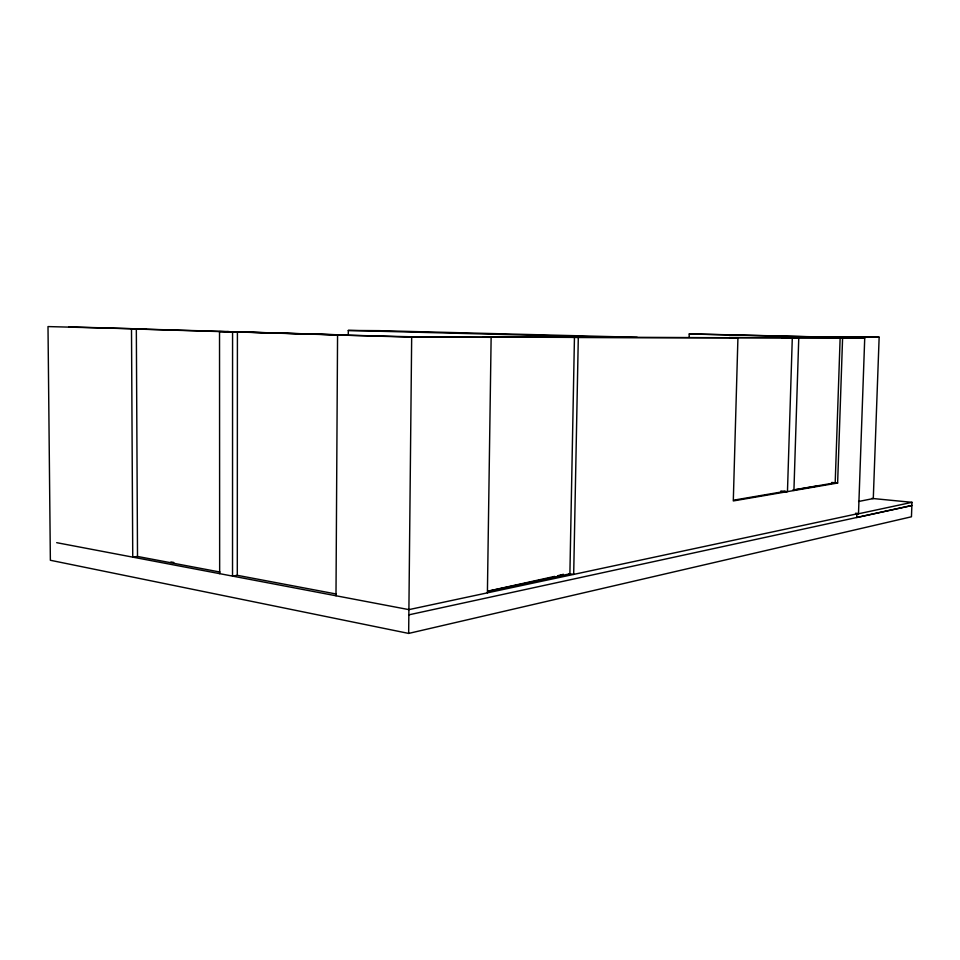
<?xml version="1.0" encoding="UTF-8"?>
<svg xmlns="http://www.w3.org/2000/svg" width="960" height="960" viewBox="0 0 960 960"><rect width="100%" height="100%" fill="white"/><g stroke="black" fill="none" stroke-linecap="round" stroke-linejoin="round"><path stroke-width="1.44" d="M220.008 572.052L137.508 556.452L136.332 329.04L232.572 331.956L232.524 576.096L237.3 575.316L336.336 594.036M237.3 575.316L237.408 331.98L411.672 337.164L491.136 337.308L487.404 592.848M335.988 595.764L337.56 335.004L413.316 336.828L491.136 337.308M348.276 334.92L348.3 330.444L378.996 330.648L637.2 337.296M69.012 326.892L146.028 329.112L48 326.58L50.364 560.268L408.66 633.42L411.672 337.164M56.688 542.676L408.9 609.624L858.504 513.54L864.732 337.992L842.592 337.944L837.624 483.024L733.296 500.94L737.928 337.752L578.304 337.464L573.684 574.404L568.932 573.672M689.16 336.96L689.232 333.984L694.104 334.008L864.732 337.992M793.92 490.524L798.768 337.872L792.3 337.86L787.464 491.64L780.876 490.992M814.68 336.816L879.144 337.212L873.288 498.552L858.588 501.48M871.8 498.408L912 502.332L911.448 516.78L408.66 633.42M487.86 591.204L554.676 576.396M557.58 575.748L563.388 574.464M408.852 614.844L911.88 505.5L856.716 517.536L856.836 514.14L912 502.332M560.424 575.04L563.352 574.428M487.896 591.24L569.892 573.828L574.452 337.368L484.932 337.128M733.656 500.172L785.16 491.352M792.828 490.044L835.2 482.796L840.144 337.884L735.312 337.692M793.476 490.116L817.284 486.036L816.648 485.976M137.508 556.452L132.744 557.136L131.496 329.016M482.796 337.08L737.928 337.752M729.204 337.536L852.024 337.74M824.64 337.056L879.144 337.212M232.572 331.956L247.104 332.028L219.528 331.572L219.66 573.648M689.232 333.984L850.068 337.74M832.152 337.704L842.592 337.944M788.016 337.608L798.768 337.872M781.5 337.596L792.3 337.86M348.3 330.444L608.712 337.236M566.28 337.14L578.304 337.464M140.988 329.076L229.02 331.62M242.064 332.004L346.968 335.04M226.836 331.608L344.796 335.028M831.72 482.472L837.624 483.024M783.876 491.58L786.384 491.82M855.564 513.24L858.504 513.54M856.08 514.056L857.52 514.212M170.892 561.948L173.832 562.5"/></g></svg>
